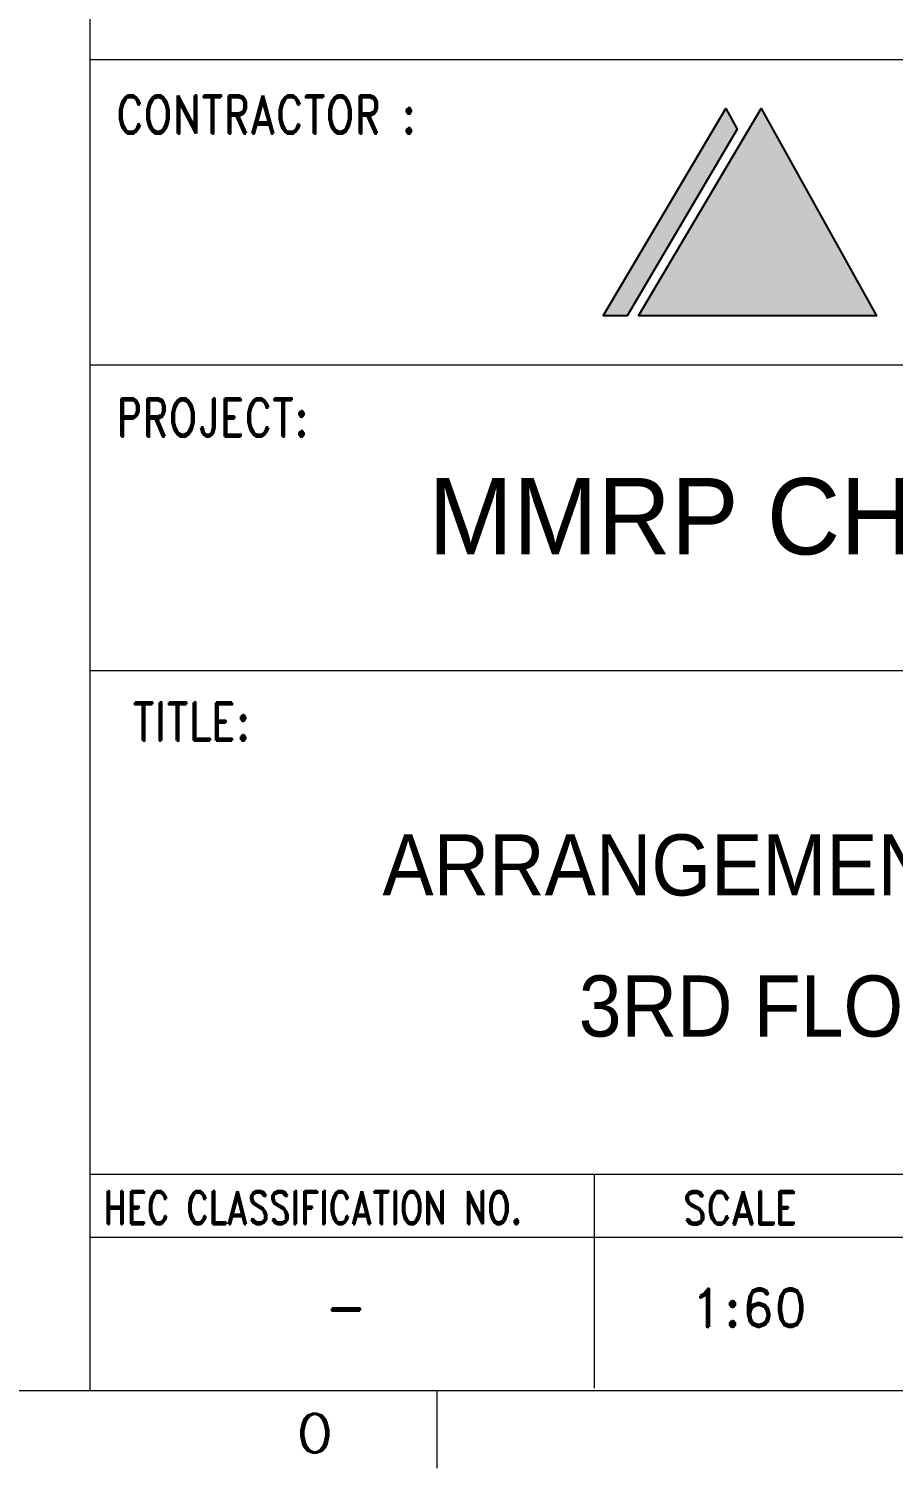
# Model space of a CAD drawing. Header units: millimetres. Extents: x -300 to 383236, y -195106 to -144646.
# Drawn here: x 213630 to 218430, y -194483 to -186486 of the extents above; entities that cross this region are included whole.
import ezdxf
from ezdxf.enums import TextEntityAlignment as Align

# ---------------------------------------------------------------- set-up
doc = ezdxf.new("R2010")
doc.units = ezdxf.units.MM
doc.header["$LTSCALE"] = 60
doc.layers.add('1', color=7, linetype='Continuous')
doc.layers.add('Layer 1', color=7, linetype='Continuous')
doc.layers.add('TAN-TIT', color=30, linetype='Continuous', lineweight=0)
doc.styles.add('COM', font='COMPLEX', dxfattribs={"height": 5})
doc.styles.add('KJR', font='arial.ttf', dxfattribs={"width": 0.8})
doc.styles.add('RD', font='sanss___.ttf')
doc.styles.add('RD20', font='ROMAND.SHX', dxfattribs={"width": 0.8, "height": 2})
doc.styles.add('RD6', font='ROMAND.shx', dxfattribs={"width": 0.83, "height": 6})

# ---------------------------------------------------------------- blocks, each defined once
blk = doc.blocks.new('BORDER')
h = blk.add_hatch(color=256)
h.dxf.hatch_style = 1
h.paths.add_polyline_path([(205662, 27257), (203394, 23418), (207793, 23418)])
h.paths.add_polyline_path([(205220, 26872), (205007, 27257), (202740, 23418), (203179, 23418)])
at = {"layer": 'Layer 1'}
for points in [[(202740, 23418), (205007, 27257), (205220, 26872), (203179, 23418), (202740, 23418)], [(203394, 23418), (205662, 27257), (207793, 23418), (203394, 23418)]]:
    blk.add_lwpolyline(points, dxfattribs=at)
at = {"layer": 'TAN-TIT'}
for p, q in [((193237, 44987), (193237, 3520)), ((193237, 28163), (232823, 28163)), ((193237, 22508), (232823, 22508)), ((193237, 16852), (232823, 16852)), ((193237, 7521), (232823, 7521)), ((202568, 7521), (202568, 3563)), ((232823, 6348), (193237, 6348)), ((4977, 3520), (232823, 3520)), ((199656, 3520), (199656, 2078))]:
    blk.add_line(p, q, dxfattribs=at)
at = {"style": 'KJR', "width": 0.9519}
blk.add_text('MMRP CHALK RIVER PROJECT', height=1413.79, dxfattribs=at).set_placement((199500, 19000), (227600, 19000), align=Align.FIT)
at = {"layer": 'TAN-TIT', "style": 'RD6'}
for s, height, width, p in [('CONTRACTOR :', 706.9, 0.8, (193724, 26794)), ('PROJECT:', 706.9, 0.8, (193724, 21182)), ('TITLE:', 706.9, 0.8, (194025, 15551)), ('HEC CLASSIFICATION NO.', 612, 0.75, (193489, 6598)), ('SCALE', 612, 0.83, (204216, 6594))]:
    blk.add_text(s, height=height, dxfattribs=dict(at, width=width)).set_placement(p)
at = {"layer": 'TAN-TIT', "style": 'COM'}
blk.add_text('O', height=721, dxfattribs=at).set_placement((197060, 2366))

msp = doc.modelspace()

# ---------------------------------------------------------------- block references
at = {"layer": '1', "xscale": 0.3, "yscale": 0.3, "zscale": 0.3}
msp.add_blockref('BORDER', (155998.1, -195106.1), dxfattribs=at)

# ---------------------------------------------------------------- texts
at = {"style": 'RD', "width": 0.9}
for s, p in [('ARRANGEMENT FOR AP BUILDING (10/21)', (219907.2, -191131.2)), ('3RD FLOOR PLAN FOR AP SITE', (219907.2, -191914.9))]:
    msp.add_text(s, height=339.283, dxfattribs=at).set_placement(p, align=Align.MIDDLE_CENTER)
at = {"style": 'RD20'}
for s, height, p in [('1:60', 212.05, (217628.2, -193696.8)), ('-', 212.1, (215391.7, -193696.8))]:
    msp.add_text(s, height=height, dxfattribs=at).set_placement(p, align=Align.CENTER)

doc.saveas('drawing.dxf')
